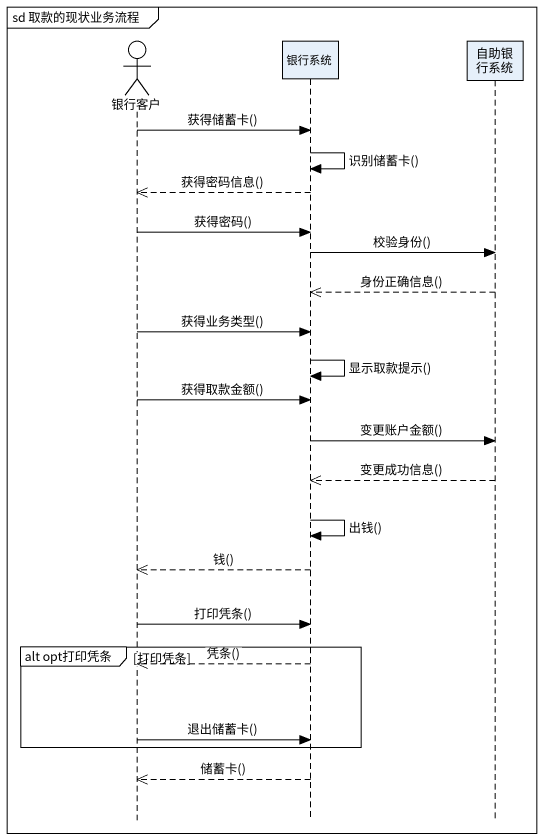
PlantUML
@startuml
mainframe sd 取款的现状业务流程
hide footbox
actor 银行客户
participant 银行系统
participant 自助银行系统

银行客户 -> 银行系统 : 获得储蓄卡()
银行系统 -> 银行系统 : 识别储蓄卡()
银行系统 -->> 银行客户 : 获得密码信息()
银行客户 -> 银行系统 : 获得密码()
银行系统 -> 自助银行系统 : 校验身份()
自助银行系统 -->> 银行系统 : 身份正确信息()
银行客户 -> 银行系统 : 获得业务类型()
银行系统 -> 银行系统 : 显示取款提示()
银行客户 -> 银行系统 : 获得取款金额()
银行系统 -> 自助银行系统 : 变更账户金额()
自助银行系统 -->> 银行系统 : 变更成功信息()
银行系统 -> 银行系统 : 出钱()
银行系统 -->> 银行客户 : 钱()
银行客户 -> 银行系统 : 打印凭条()
group alt opt打印凭条 [打印凭条]
  银行系统 -->> 银行客户 : 凭条()
  银行客户 -> 银行系统 : 退出储蓄卡()
end
银行系统 -->> 银行客户 : 储蓄卡()
@enduml
